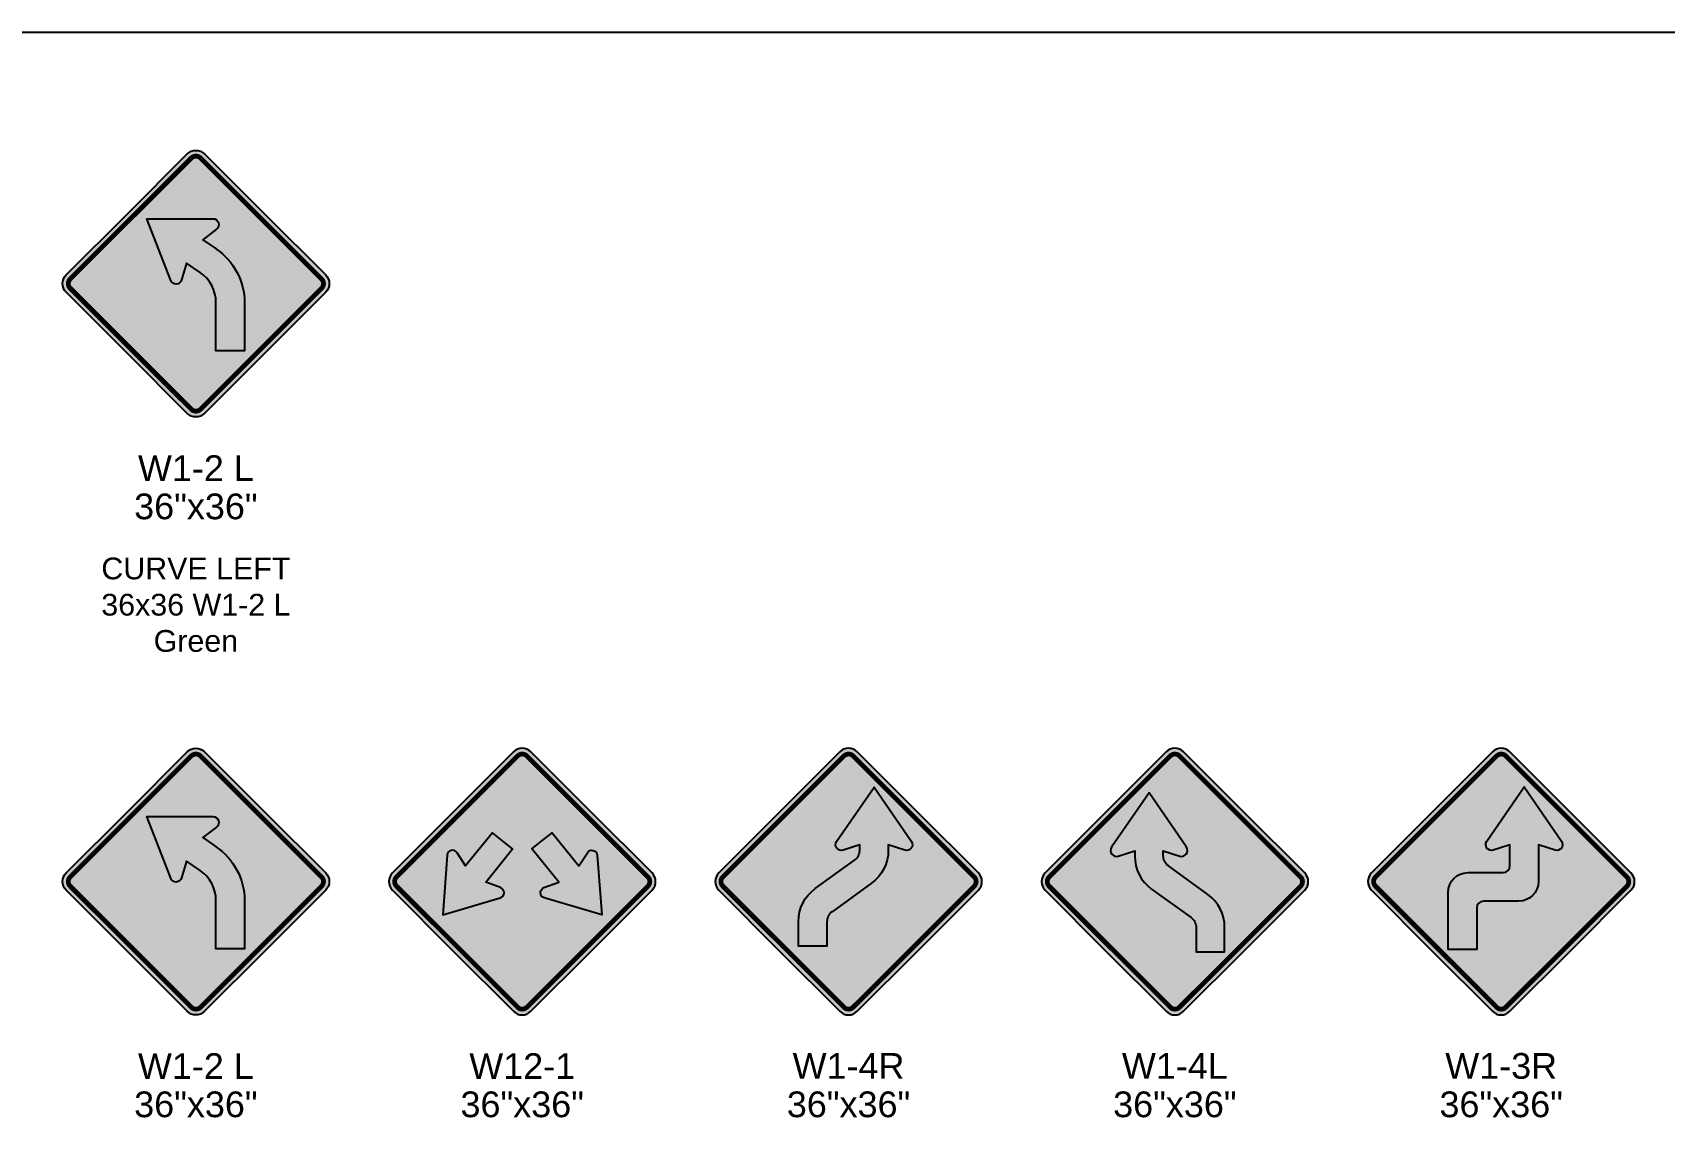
# Model space of a CAD drawing. Header units: inches. Extents: x -32 to 2634, y 197 to 1831.
# Drawn here: x 1590 to 1890, y 1627.7 to 1830.7 of the extents above; entities that cross this region are included whole.
import ezdxf
from ezdxf.enums import TextEntityAlignment as Align

# ---------------------------------------------------------------- set-up
doc = ezdxf.new("R2010")
doc.units = ezdxf.units.IN
doc.header["$MEASUREMENT"] = 0
doc.layers.add('NO SHOW', color=252, linetype='Continuous', plot=False)
doc.styles.add('ARIAL', font='arial.ttf')
doc.styles.get("Standard").update_dxf_attribs({"font": 'arial.ttf'})

# ---------------------------------------------------------------- blocks, each defined once
blk = doc.blocks.new('CURVE LEFT 36x36 W1-2 L Yellow')
h = blk.add_hatch(color=40)
edge = h.paths.add_edge_path()
edge.add_line((-1.590990257669546, 0.6590097423302268), (-23.86485386504592, 22.93287334970671))
edge.add_arc((-22.27386360737592, 24.52386360737626), 2.250000000000059, 135.0000000000082, 224.9999999999918, ccw=False)
edge.add_line((-23.86485386504592, 26.1148538650458), (-1.590990257669546, 48.38871747242229))
edge.add_arc((0, 46.79772721475285), 2.249999999999657, 404.99999999999795, 495.000000000002, ccw=False)
edge.add_line((1.590990257669546, 48.38871747242229), (23.86485386504592, 26.11485386504603))
edge.add_arc((22.27386360737682, 24.52386360737626), 2.249999999999576, 314.9999999999877, 405.0000000000123, ccw=False)
edge.add_line((23.86485386504592, 22.93287334970648), (1.590990257669546, 0.6590097423302268))
edge.add_arc((0, 2.249999999999659), 2.249999999999657, 224.999999999998, 315.00000000000205, ccw=False)
at = {"true_color": 0x000000}
h = blk.add_hatch(color=18, dxfattribs=at)
edge = h.paths.add_edge_path()
edge.add_arc((-3.060905280097813, 21.02386360737603), 12, 360.0000000000011, 415.5485938866814, ccw=False)
edge.add_line((8.939094719902187, 21.02386360737626), (8.939094719902187, 12.14886360737626))
edge.add_line((8.939094719902187, 12.14886360737626), (3.689094719902187, 12.14886360737626))
edge.add_line((3.689094719902187, 12.14886360737626), (3.689094719902187, 21.02386360737626))
edge.add_arc((-3.060905280096449, 21.02386360737671), 6.749999999998636, 359.9999999999961, 415.5485938866873)
edge.add_line((0.7576174603477739, 26.58995596024806), (-1.703440264120673, 28.27832264384858))
edge.add_line((-1.703440264120673, 28.27832264384858), (-2.619864006140688, 25.20882797677393))
edge.add_arc((-3.638436566240216, 25.51293147858394), 1.063000000000383, 201.097187773367, 343.37655783378705, ccw=False)
edge.add_line((-4.630184955333789, 25.13030354869466), (-9.00563579684649, 36.47120677257897))
edge.add_line((-9.00563579684649, 36.47120677257897), (3.150048305662949, 36.47120677257897))
edge.add_arc((3.150048305662494, 35.40820677257875), 1.063000000000216, 307.7206299395907, 449.9999999999755, ccw=False)
edge.add_line((3.800404343433456, 34.56737026996029), (1.266521867336905, 32.60750558497136))
edge.add_line((1.266521867336905, 32.60750558497136), (3.727579591805352, 30.91913890137073))
at = {"color": 40}
blk.add_lwpolyline([(1.590990257669546, 48.38871747242229), (12.72792206135819, 37.2517856687341), (23.86485386504592, 26.11485386504603, -0.4142135623730963), (23.86485386504592, 22.93287334970648), (12.72792206135819, 11.7959415460183), (1.590990257669546, 0.6590097423302268, -0.4142135623730937), (-1.590990257669546, 0.6590097423303405), (-12.72792206135773, 11.79594154601841), (-23.86485386504592, 22.93287334970671, -0.4142135623730937), (-23.86485386504592, 26.1148538650458), (-12.72792206135773, 37.25178566873399), (-1.590990257669546, 48.38871747242229, -0.4142135623730963)], format="xyb", close=True, dxfattribs=at)
at = {"color": 18, "true_color": 0x000000, "const_width": 0.875}
blk.add_lwpolyline([(-0.8396893026588259, 1.410310697340833), (-23.1135529100352, 23.68417430471743, -0.4142135623730984), (-23.1135529100352, 25.3635529100352), (-0.8396893026588259, 47.63741651741157, -0.4142135623730983), (0.8396893026588259, 47.63741651741168), (23.1135529100352, 25.36355291003531, -0.4142135623730983), (23.1135529100352, 23.6841743047172), (0.8396893026588259, 1.410310697340947, -0.4142135623730983)], format="xyb", close=True, dxfattribs=at)
at = {"color": 18, "true_color": 0x000000}
blk.add_lwpolyline([(3.689094719902187, 30.94543102386842, -0.2482675702532584), (8.939094719902187, 21.02386360737626), (8.939094719902187, 12.14886360737626), (3.689094719902187, 12.14886360737626), (3.689094719902187, 21.02386360737626, 0.2472369552668275), (0.7576174603477739, 26.58995596024818), (-1.703440264120673, 28.27832264384858), (-2.619864006140688, 25.20882797677393, -0.7151338533196571), (-4.630184955333334, 25.13030354869477), (-9.00563579684649, 36.47120677257897), (3.150048305662949, 36.47120677257897, -0.7151338533196572), (3.800404343433456, 34.56737026996018), (1.266521867336905, 32.60750558497136), (3.727579591805352, 30.91913890137073)], format="xyb", dxfattribs=at)
at = {"style": 'ARIAL'}
for tag, p in [('SIGN_NO.', (0, -9.37959391813365)), ('SIGN_DIM', (0, -16.44777537605569))]:
    blk.add_attdef(tag, text='', height=4.731999999999842, dxfattribs=at).set_placement(p, align=Align.MIDDLE)
blk = doc.blocks.new('CURVE LEFT 36x36 W1-2 L Green')
h = blk.add_hatch(color=60)
edge = h.paths.add_edge_path()
edge.add_line((-1.590990257669546, 0.6590097423302268), (-23.86485386504592, 22.93287334970671))
edge.add_arc((-22.27386360737592, 24.52386360737626), 2.250000000000059, 135.0000000000082, 224.9999999999918, ccw=False)
edge.add_line((-23.86485386504592, 26.1148538650458), (-1.590990257669546, 48.38871747242229))
edge.add_arc((0, 46.79772721475285), 2.249999999999657, 404.99999999999795, 495.000000000002, ccw=False)
edge.add_line((1.590990257669546, 48.38871747242229), (23.86485386504592, 26.11485386504603))
edge.add_arc((22.27386360737682, 24.52386360737626), 2.249999999999576, 314.9999999999877, 405.0000000000123, ccw=False)
edge.add_line((23.86485386504592, 22.93287334970648), (1.590990257669546, 0.6590097423302268))
edge.add_arc((0, 2.249999999999659), 2.249999999999657, 224.999999999998, 315.00000000000205, ccw=False)
at = {"true_color": 0x000000}
h = blk.add_hatch(color=18, dxfattribs=at)
edge = h.paths.add_edge_path()
edge.add_arc((-3.060905280097813, 21.02386360737603), 12, 360.0000000000011, 415.5485938866814, ccw=False)
edge.add_line((8.939094719902187, 21.02386360737626), (8.939094719902187, 12.14886360737626))
edge.add_line((8.939094719902187, 12.14886360737626), (3.689094719902187, 12.14886360737626))
edge.add_line((3.689094719902187, 12.14886360737626), (3.689094719902187, 21.02386360737626))
edge.add_arc((-3.060905280096449, 21.02386360737671), 6.749999999998636, 359.9999999999961, 415.5485938866873)
edge.add_line((0.7576174603477739, 26.58995596024806), (-1.703440264120673, 28.27832264384858))
edge.add_line((-1.703440264120673, 28.27832264384858), (-2.619864006140688, 25.20882797677393))
edge.add_arc((-3.638436566240216, 25.51293147858394), 1.063000000000383, 201.097187773367, 343.37655783378705, ccw=False)
edge.add_line((-4.630184955333789, 25.13030354869466), (-9.00563579684649, 36.47120677257897))
edge.add_line((-9.00563579684649, 36.47120677257897), (3.150048305662949, 36.47120677257897))
edge.add_arc((3.150048305662494, 35.40820677257875), 1.063000000000216, 307.7206299395907, 449.9999999999755, ccw=False)
edge.add_line((3.800404343433456, 34.56737026996029), (1.266521867336905, 32.60750558497136))
edge.add_line((1.266521867336905, 32.60750558497136), (3.727579591805352, 30.91913890137073))
at = {"color": 60}
blk.add_lwpolyline([(1.590990257669546, 48.38871747242229), (12.72792206135819, 37.2517856687341), (23.86485386504592, 26.11485386504603, -0.4142135623730963), (23.86485386504592, 22.93287334970648), (12.72792206135819, 11.7959415460183), (1.590990257669546, 0.6590097423302268, -0.4142135623730937), (-1.590990257669546, 0.6590097423303405), (-12.72792206135773, 11.79594154601841), (-23.86485386504592, 22.93287334970671, -0.4142135623730937), (-23.86485386504592, 26.1148538650458), (-12.72792206135773, 37.25178566873399), (-1.590990257669546, 48.38871747242229, -0.4142135623730963)], format="xyb", close=True, dxfattribs=at)
at = {"color": 18, "true_color": 0x000000, "const_width": 0.875}
blk.add_lwpolyline([(-0.8396893026588259, 1.410310697340833), (-23.1135529100352, 23.68417430471743, -0.4142135623730984), (-23.1135529100352, 25.3635529100352), (-0.8396893026588259, 47.63741651741157, -0.4142135623730983), (0.8396893026588259, 47.63741651741168), (23.1135529100352, 25.36355291003531, -0.4142135623730983), (23.1135529100352, 23.6841743047172), (0.8396893026588259, 1.410310697340947, -0.4142135623730983)], format="xyb", close=True, dxfattribs=at)
at = {"color": 18, "true_color": 0x000000}
blk.add_lwpolyline([(3.689094719902187, 30.94543102386842, -0.2482675702532584), (8.939094719902187, 21.02386360737626), (8.939094719902187, 12.14886360737626), (3.689094719902187, 12.14886360737626), (3.689094719902187, 21.02386360737626, 0.2472369552668275), (0.7576174603477739, 26.58995596024818), (-1.703440264120673, 28.27832264384858), (-2.619864006140688, 25.20882797677393, -0.7151338533196571), (-4.630184955333334, 25.13030354869477), (-9.00563579684649, 36.47120677257897), (3.150048305662949, 36.47120677257897, -0.7151338533196572), (3.800404343433456, 34.56737026996018), (1.266521867336905, 32.60750558497136), (3.727579591805352, 30.91913890137073)], format="xyb", dxfattribs=at)
at = {"style": 'ARIAL'}
for tag, p in [('SIGN_NO.', (0, -9.37959391813365)), ('SIGN_DIM', (0, -16.44777537605569))]:
    blk.add_attdef(tag, text='', height=4.731999999999842, dxfattribs=at).set_placement(p, align=Align.MIDDLE)
blk = doc.blocks.new('ARROW DOUBLE 36x36 W12-1 Yellow')
h = blk.add_hatch(color=40)
edge = h.paths.add_edge_path()
edge.add_line((1.590990257669546, 0.6590097423302268), (23.86485386504592, 22.93287334970671))
edge.add_arc((22.27386360737592, 24.52386360737626), 2.250000000000059, 315.0000000000082, 404.9999999999918)
edge.add_line((23.86485386504592, 26.1148538650458), (1.590990257669546, 48.38871747242229))
edge.add_arc((0, 46.79772721475285), 2.249999999999657, 44.99999999999795, 135.000000000002)
edge.add_line((-1.590990257669546, 48.38871747242229), (-23.86485386504592, 26.11485386504603))
edge.add_arc((-22.27386360737682, 24.52386360737626), 2.249999999999576, 134.9999999999877, 225.0000000000123)
edge.add_line((-23.86485386504592, 22.93287334970648), (-1.590990257669546, 0.6590097423302268))
edge.add_arc((0, 2.249999999999659), 2.249999999999657, 224.999999999998, 315.000000000002)
at = {"true_color": 0x000000}
h = blk.add_hatch(color=18, dxfattribs=at)
edge = h.paths.add_edge_path()
edge.add_line((-4.066108813490246, 21.51538280248451), (-4.065273007200631, 21.51562949565505))
edge.add_arc((-4.348773593714668, 22.4746015585672), 0.9999999999998967, 286.4692422596922, 429.448653028276)
edge.add_line((-3.997726932200294, 23.41095952507305), (-6.70886562713622, 24.42738296760717))
edge.add_line((-6.70886562713622, 24.42738296760717), (-1.78733170524265, 30.5267198793556))
edge.add_line((-1.78733170524265, 30.5267198793556), (-5.483989782279878, 33.50954053462033))
edge.add_line((-5.483989782279878, 33.50954053462033), (-10.40552370417345, 27.4102036228719))
edge.add_line((-10.40552370417345, 27.4102036228719), (-11.97192806181647, 29.84531491931557))
edge.add_arc((-12.81295322442247, 29.3043189157587), 1.000000000000478, 32.75146689234491, 175.7558434180083)
edge.add_line((-13.81021096242921, 29.37832569913007), (-14.625, 18.39886360737626))
edge.add_line((-14.625, 18.39886360737626), (-4.066108813490246, 21.51538280248451))
h = blk.add_hatch(color=18, dxfattribs=at)
edge = h.paths.add_edge_path()
edge.add_arc((12.81295322442247, 29.3043189157587), 0.9999999999996463, 4.244156581991702, 147.2485331076551)
edge.add_line((11.97192806181647, 29.84531491931557), (10.40552370417345, 27.4102036228719))
edge.add_line((10.40552370417345, 27.4102036228719), (5.483989782279878, 33.50954053462033))
edge.add_line((5.483989782279878, 33.50954053462033), (1.78733170524265, 30.5267198793556))
edge.add_line((1.78733170524265, 30.5267198793556), (6.70886562713622, 24.42738296760717))
edge.add_line((6.70886562713622, 24.42738296760717), (3.997726932200294, 23.41095952507317))
edge.add_arc((4.348773593714668, 22.4746015585672), 0.9999999999997876, 110.5513469717217, 253.5307577403078)
edge.add_line((4.065273007200631, 21.51562949565505), (4.066108813540268, 21.51538280246973))
edge.add_line((4.066108813540268, 21.51538280246973), (14.625, 18.39886360737626))
edge.add_line((14.625, 18.39886360737626), (13.81021096242921, 29.37832569913007))
at = {"color": 40}
blk.add_lwpolyline([(-1.590990257669546, 48.38871747242229), (-12.72792206135796, 37.2517856687341), (-23.86485386504614, 26.11485386504603, 0.4142135623730963), (-23.86485386504614, 22.93287334970648), (-12.72792206135796, 11.7959415460183), (-1.590990257669546, 0.6590097423302268, 0.4142135623730937), (1.590990257669546, 0.6590097423303405), (12.72792206135773, 11.79594154601841), (23.86485386504592, 22.93287334970671, 0.4142135623730937), (23.86485386504592, 26.1148538650458), (12.72792206135773, 37.25178566873399), (1.590990257669546, 48.38871747242229, 0.4142135623730963)], format="xyb", close=True, dxfattribs=at)
at = {"color": 18, "true_color": 0x000000, "const_width": 0.875}
blk.add_lwpolyline([(0.8396893026588259, 1.410310697340833), (23.1135529100352, 23.68417430471743, 0.4142135623730984), (23.1135529100352, 25.3635529100352), (0.8396893026588259, 47.63741651741157, 0.4142135623730983), (-0.8396893026588259, 47.63741651741168), (-23.1135529100352, 25.36355291003531, 0.4142135623730983), (-23.1135529100352, 23.6841743047172), (-0.8396893026588259, 1.410310697340947, 0.4142135623730983)], format="xyb", close=True, dxfattribs=at)
at = {"color": 18, "true_color": 0x000000}
for points in [[(-4.066108812858147, 21.51538280267073, 0.720091381483195), (-3.997726932200294, 23.41095952507317), (-6.70886562713622, 24.42738296760717), (-1.78733170524265, 30.5267198793556), (-3.635660743761036, 32.01813020698796), (-5.483989782279878, 33.50954053462033), (-10.40552370417345, 27.4102036228719), (-11.97192806181647, 29.84531491931557, 0.7199259818228994), (-13.81021096242921, 29.37832569913007), (-14.625, 18.39886360737626), (-4.065273007200631, 21.51562949565505)], [(4.066108812858147, 21.51538280267073, -0.720091381483195), (3.997726932200294, 23.41095952507317), (6.70886562713622, 24.42738296760717), (1.78733170524265, 30.5267198793556), (3.635660743761036, 32.01813020698796), (5.483989782279878, 33.50954053462033), (10.40552370417345, 27.4102036228719), (11.97192806181647, 29.84531491931557, -0.7199259818228994), (13.81021096242921, 29.37832569913007), (14.625, 18.39886360737626), (4.065273007200631, 21.51562949565505)]]:
    blk.add_lwpolyline(points, format="xyb", dxfattribs=at)
at = {"style": 'ARIAL'}
for tag, p in [('SIGN_NO.', (0, -9.37959391813365)), ('SIGN_DIM', (0, -16.44777537605569))]:
    blk.add_attdef(tag, text='', height=4.731999999999842, dxfattribs=at).set_placement(p, align=Align.MIDDLE)
blk = doc.blocks.new('CURVE Reverse Left 36x36 W1-4L Yellow')
h = blk.add_hatch(color=40)
edge = h.paths.add_edge_path()
edge.add_line((1.590990257669525, 0.6590097423301327), (23.86485386504589, 22.93287334970662))
edge.add_arc((22.27386360737589, 24.52386360737616), 2.250000000000059, 315.0000000000082, 404.9999999999918)
edge.add_line((23.86485386504589, 26.11485386504571), (1.590990257669525, 48.38871747242219))
edge.add_arc((-2.131628207280301e-14, 46.79772721475276), 2.249999999999657, 44.99999999999795, 135.000000000002)
edge.add_line((-1.590990257669567, 48.38871747242219), (-23.86485386504594, 26.11485386504594))
edge.add_arc((-22.27386360737685, 24.52386360737616), 2.249999999999576, 134.9999999999877, 225.0000000000123)
edge.add_line((-23.86485386504594, 22.93287334970639), (-1.590990257669567, 0.6590097423301344))
edge.add_arc((-2.131628207280301e-14, 2.249999999999565), 2.249999999999657, 224.999999999998, 315.000000000002)
at = {"true_color": 0x000000}
h = blk.add_hatch(color=18, dxfattribs=at)
edge = h.paths.add_edge_path()
edge.add_line((3.901260396385443, 11.59896606289134), (3.901260396385216, 16.09085684821831))
edge.add_arc((1.651262349411856, 16.09372667558613), 2.249999877176231, 359.9269204223704, 414.155568809179)
edge.add_line((2.968831801604712, 17.91759898085887), (-4.272636017283001, 23.14885129923651))
edge.add_arc((0.119262226507364, 29.22842610477856), 7.499999999999371, 179.9999999999983, 234.155570410671, ccw=False)
edge.add_line((-7.380737773491954, 29.22842610477879), (-7.380737773491954, 30.19721735377571))
edge.add_line((-7.380737773491954, 30.19721735377571), (-10.43028972791781, 29.21647127889376))
edge.add_arc((-10.75573777349195, 30.22842610477879), 1.063000000000014, 145.5485938866814, 287.82796394709453, ccw=False)
edge.add_line((-11.63229424328501, 30.8297727230149), (-4.755737773491955, 40.85342610477879))
edge.add_line((-4.755737773491954, 40.85342610477879), (2.120818696301105, 30.82977272301478))
edge.add_arc((1.244262226508046, 30.22842610477879), 1.063000000000034, 252.1720360529055, 394.45140611331857, ccw=False)
edge.add_line((0.9188141809338974, 29.21647127889376), (-2.130737773491954, 30.19721735377571))
edge.add_line((-2.130737773491954, 30.19721735377571), (-2.130737773491954, 29.22842610477879))
edge.add_arc((0.1192622265078187, 29.22842610477879), 2.249999999999773, 540, 594.1555704106718)
edge.add_line((-1.198307246629336, 27.40455366311606), (6.043160572258377, 22.17330134473842))
edge.add_arc((1.65126234963923, 16.09372667590092), 7.499999876787716, 360.0740982003243, 414.1555699302212, ccw=False)
edge.add_line((9.151255954496083, 16.10342610477879), (9.151260396385442, 11.59896606289134))
edge.add_line((9.151260396385442, 11.59896606289134), (3.901260396385442, 11.59896606289134))
at = {"color": 40}
blk.add_lwpolyline([(-1.590990257669567, 48.38871747242219), (-12.72792206135821, 37.25178566873401), (-23.86485386504594, 26.11485386504594, 0.4142135623730963), (-23.86485386504594, 22.93287334970639), (-12.72792206135821, 11.7959415460182), (-1.590990257669567, 0.6590097423301327, 0.4142135623730937), (1.590990257669525, 0.6590097423302463), (12.72792206135771, 11.79594154601832), (23.86485386504589, 22.93287334970662, 0.4142135623730937), (23.86485386504589, 26.11485386504571), (12.72792206135771, 37.25178566873389), (1.590990257669525, 48.38871747242219, 0.4142135623730963)], format="xyb", close=True, dxfattribs=at)
at = {"color": 18, "true_color": 0x000000, "const_width": 0.875}
blk.add_lwpolyline([(0.8396893026588046, 1.410310697340739), (23.11355291003517, 23.68417430471734, 0.4142135623730984), (23.11355291003517, 25.3635529100351), (0.8396893026588046, 47.63741651741147, 0.4142135623730983), (-0.8396893026588472, 47.63741651741159), (-23.11355291003522, 25.36355291003522, 0.4142135623730983), (-23.11355291003522, 23.68417430471711), (-0.8396893026588472, 1.410310697340853, 0.4142135623730983)], format="xyb", close=True, dxfattribs=at)
at = {"color": 18, "true_color": 0x000000}
blk.add_lwpolyline([(6.526260011501383, 11.59899544445317), (9.151260011501382, 11.59899544445317), (9.151255569612022, 16.10345548634062, 0.2404547681901819), (6.043160187374316, 22.17333072630025), (-1.198307631513397, 27.40458304467789, -0.2407968049536477), (-2.130738158376015, 29.22845548634062), (-2.130738158376015, 30.19724673533754), (0.9188137960498368, 29.21650066045559, 0.7151338533196576), (2.120818311417044, 30.82980210457673), (-4.755738158376015, 40.85345548634074), (-11.63229462816907, 30.82980210457673, 0.7151338533196576), (-10.43029011280187, 29.21650066045559), (-7.380738158376015, 30.19724673533754), (-7.380738158376015, 29.22845548634062, 0.2407968049536646), (-4.272636402167062, 23.14888068079834), (2.968831416720652, 17.9176283624207, -0.2411341823481917), (3.901260011501155, 16.09088622978014), (3.901260011501383, 11.59899544445317)], format="xyb", close=True, dxfattribs=at)
at = {"style": 'ARIAL'}
for tag, p in [('SIGN_NO.', (-2.131628207280301e-14, -9.379593918133745)), ('SIGN_DIM', (-2.131628207280301e-14, -16.44777537605578))]:
    blk.add_attdef(tag, text='', height=4.731999999999842, dxfattribs=at).set_placement(p, align=Align.MIDDLE)
blk = doc.blocks.new('CURVE Reverse Right 36x36 W1-4R Yellowl')
h = blk.add_hatch(color=40)
edge = h.paths.add_edge_path()
edge.add_line((1.590990257669525, 0.6590097423301327), (23.86485386504589, 22.93287334970662))
edge.add_arc((22.27386360737589, 24.52386360737616), 2.250000000000059, 315.0000000000082, 404.9999999999918)
edge.add_line((23.86485386504589, 26.11485386504571), (1.590990257669525, 48.38871747242219))
edge.add_arc((-2.131628207280301e-14, 46.79772721475276), 2.249999999999657, 44.99999999999795, 135.000000000002)
edge.add_line((-1.590990257669567, 48.38871747242219), (-23.86485386504594, 26.11485386504594))
edge.add_arc((-22.27386360737685, 24.52386360737616), 2.249999999999576, 134.9999999999877, 225.0000000000123)
edge.add_line((-23.86485386504594, 22.93287334970639), (-1.590990257669567, 0.6590097423301344))
edge.add_arc((-2.131628207280301e-14, 2.249999999999565), 2.249999999999657, 224.999999999998, 315.000000000002)
at = {"true_color": 0x000000}
h = blk.add_hatch(color=18, dxfattribs=at)
edge = h.paths.add_edge_path()
edge.add_line((-3.974736713137418, 12.66146606289124), (-3.97473671313719, 17.15335684821821))
edge.add_arc((-1.72473866616383, 17.15622667558603), 2.249999877176231, 125.84443119082101, 180.0730795776296, ccw=False)
edge.add_line((-3.042308118356686, 18.98009898085877), (4.199159700531027, 24.21135129923641))
edge.add_arc((-0.1927385432593383, 30.29092610477846), 7.499999999999371, 305.844429589329, 360.0000000000018)
edge.add_line((7.30726145673998, 30.29092610477869), (7.30726145673998, 31.25971735377561))
edge.add_line((7.30726145673998, 31.25971735377561), (10.35681341116583, 30.27897127889366))
edge.add_arc((10.68226145673998, 31.29092610477869), 1.063000000000014, 252.1720360529055, 394.4514061133186)
edge.add_line((11.55881792653304, 31.8922727230148), (4.68226145673998, 41.9159261047788))
edge.add_line((4.68226145673998, 41.9159261047788), (-2.194295013053079, 31.8922727230148))
edge.add_arc((-1.31773854326002, 31.29092610477869), 1.063000000000034, 145.5485938866814, 287.8279639470945)
edge.add_line((-0.9922904976858717, 30.27897127889366), (2.05726145673998, 31.25971735377561))
edge.add_line((2.05726145673998, 31.25971735377561), (2.05726145673998, 30.29092610477869))
edge.add_arc((-0.192738543259793, 30.29092610477869), 2.249999999999773, -54.15557041067183, 0, ccw=False)
edge.add_line((1.124830929877362, 28.46705366311596), (-6.116636889010351, 23.23580134473832))
edge.add_arc((-1.724738666391204, 17.15622667590083), 7.499999876787716, 125.8444300697788, 179.9259017996757)
edge.add_line((-9.224732271248058, 17.16592610477869), (-9.224736713137418, 12.66146606289124))
edge.add_line((-9.224736713137418, 12.66146606289124), (-3.974736713137418, 12.66146606289124))
at = {"color": 40}
blk.add_lwpolyline([(-1.590990257669567, 48.38871747242219), (-12.72792206135821, 37.25178566873401), (-23.86485386504594, 26.11485386504594, 0.4142135623730963), (-23.86485386504594, 22.93287334970639), (-12.72792206135821, 11.7959415460182), (-1.590990257669567, 0.6590097423301327, 0.4142135623730937), (1.590990257669525, 0.6590097423302463), (12.72792206135771, 11.79594154601832), (23.86485386504589, 22.93287334970662, 0.4142135623730937), (23.86485386504589, 26.11485386504571), (12.72792206135771, 37.25178566873389), (1.590990257669525, 48.38871747242219, 0.4142135623730963)], format="xyb", close=True, dxfattribs=at)
at = {"color": 18, "true_color": 0x000000, "const_width": 0.875}
blk.add_lwpolyline([(0.8396893026588046, 1.410310697340739), (23.11355291003517, 23.68417430471734, 0.4142135623730984), (23.11355291003517, 25.3635529100351), (0.8396893026588046, 47.63741651741147, 0.4142135623730983), (-0.8396893026588472, 47.63741651741159), (-23.11355291003522, 25.36355291003522, 0.4142135623730983), (-23.11355291003522, 23.68417430471711), (-0.8396893026588472, 1.410310697340853, 0.4142135623730983)], format="xyb", close=True, dxfattribs=at)
at = {"color": 18, "true_color": 0x000000}
blk.add_lwpolyline([(-6.599736328253357, 12.66149544445307), (-9.224736328253357, 12.66149544445307), (-9.224731886363998, 17.16595548634052, -0.2404547681901819), (-6.116636504126291, 23.23583072630015), (1.124831314761423, 28.46708304467779, 0.2407968049536477), (2.05726184162404, 30.29095548634052), (2.05726184162404, 31.25974673533744), (-0.9922901128018111, 30.27900066045549, -0.7151338533196576), (-2.194294628169018, 31.89230210457663), (4.68226184162404, 41.91595548634052), (11.5588183114171, 31.89230210457663, -0.7151338533196576), (10.35681379604989, 30.27900066045549), (7.30726184162404, 31.25974673533744), (7.30726184162404, 30.29095548634052, -0.2407968049536646), (4.199160085415087, 24.21138068079824), (-3.042307733472626, 18.9801283624206, 0.2411341823481917), (-3.97473632825313, 17.15338622978004), (-3.974736328253357, 12.66149544445307)], format="xyb", close=True, dxfattribs=at)
at = {"style": 'ARIAL'}
for tag, p in [('SIGN_NO.', (-2.131628207280301e-14, -9.379593918133745)), ('SIGN_DIM', (-2.131628207280301e-14, -16.44777537605578))]:
    blk.add_attdef(tag, text='', height=4.731999999999842, dxfattribs=at).set_placement(p, align=Align.MIDDLE)
blk = doc.blocks.new('CURVE REVERSE RIGHT 36x36 W1-3R Yellow')
h = blk.add_hatch(color=40)
edge = h.paths.add_edge_path()
edge.add_line((1.590990257669546, 0.6590097423302268), (23.86485386504592, 22.93287334970671))
edge.add_arc((22.27386360737592, 24.52386360737626), 2.250000000000059, 315.0000000000082, 404.9999999999918)
edge.add_line((23.86485386504592, 26.1148538650458), (1.590990257669546, 48.38871747242229))
edge.add_arc((0, 46.79772721475285), 2.249999999999657, 44.99999999999795, 135.000000000002)
edge.add_line((-1.590990257669546, 48.38871747242229), (-23.86485386504592, 26.11485386504603))
edge.add_arc((-22.27386360737682, 24.52386360737626), 2.249999999999576, 134.9999999999877, 225.0000000000123)
edge.add_line((-23.86485386504592, 22.93287334970648), (-1.590990257669546, 0.6590097423302268))
edge.add_arc((0, 2.249999999999659), 2.249999999999657, 224.999999999998, 315.000000000002)
at = {"true_color": 0x000000}
h = blk.add_hatch(color=18, dxfattribs=at)
h.dxf.hatch_style = 1
edge = h.paths.add_edge_path()
edge.add_line((-6.125, 26.17986360737626), (0.3439999999999941, 26.17986360737626))
edge.add_arc((0.3439999999999942, 27.42986360737626), 1.25, 270, 360)
edge.add_line((1.593999999999994, 27.42986360737626), (1.593999999999994, 31.30565485637318))
edge.add_line((1.593999999999994, 31.30565485637318), (-1.455551954426085, 30.32490878149112))
edge.add_arc((-1.781000000000239, 31.33686360737615), 1.063000000000022, 145.5485938866815, 287.82796394709464, ccw=False)
edge.add_line((-2.657556469793292, 31.93821022561225), (4.218999999999994, 41.96186360737626))
edge.add_line((4.218999999999994, 41.96186360737626), (11.09555646979283, 31.93821022561225))
edge.add_arc((10.21899999999977, 31.33686360737616), 1.063000000000023, -107.8279639470947, 34.451406113318285, ccw=False)
edge.add_line((9.893551954425618, 30.32490878149112), (6.843999999999994, 31.30565485637318))
edge.add_line((6.843999999999994, 31.30565485637318), (6.843999999999994, 24.55486360737626))
edge.add_arc((3.218999999999994, 24.55486360737626), 3.625, -90, 0, ccw=False)
edge.add_line((3.218999999999994, 20.92986360737626), (-3.25, 20.92986360737626))
edge.add_arc((-3.25, 19.67986360737626), 1.25, 90, 180)
edge.add_line((-4.5, 19.67986360737626), (-4.5, 12.05486360737626))
edge.add_line((-4.5, 12.05486360737626), (-9.75, 12.05486360737626))
edge.add_line((-9.75, 12.05486360737626), (-9.75, 22.55486360737626))
edge.add_arc((-6.125, 22.55486360737626), 3.625, 90, 180, ccw=False)
at = {"color": 40}
blk.add_lwpolyline([(-1.590990257669546, 48.38871747242229), (-12.72792206135819, 37.2517856687341), (-23.86485386504592, 26.11485386504603, 0.4142135623730963), (-23.86485386504592, 22.93287334970648), (-12.72792206135819, 11.7959415460183), (-1.590990257669546, 0.6590097423302268, 0.4142135623730937), (1.590990257669546, 0.6590097423303405), (12.72792206135773, 11.79594154601841), (23.86485386504592, 22.93287334970671, 0.4142135623730937), (23.86485386504592, 26.1148538650458), (12.72792206135773, 37.25178566873399), (1.590990257669546, 48.38871747242229, 0.4142135623730963)], format="xyb", close=True, dxfattribs=at)
at = {"color": 18, "true_color": 0x000000, "const_width": 0.875}
blk.add_lwpolyline([(0.8396893026588259, 1.410310697340833), (23.1135529100352, 23.68417430471743, 0.4142135623730984), (23.1135529100352, 25.3635529100352), (0.8396893026588259, 47.63741651741157, 0.4142135623730983), (-0.8396893026588259, 47.63741651741168), (-23.1135529100352, 25.36355291003531, 0.4142135623730983), (-23.1135529100352, 23.6841743047172), (-0.8396893026588259, 1.410310697340947, 0.4142135623730983)], format="xyb", close=True, dxfattribs=at)
at = {"color": 18, "true_color": 0x000000}
blk.add_lwpolyline([(-6.125, 26.17986360737626), (0.3439999999999941, 26.17986360737626, 0.4142135623730951), (1.593999999999994, 27.42986360737626), (1.593999999999994, 31.30565485637318), (-1.455551954426085, 30.32490878149112, -0.7151338533196572), (-2.657556469793292, 31.93821022561225), (4.218999999999994, 41.96186360737626), (11.09555646979283, 31.93821022561225, -0.7151338533196571), (9.893551954425618, 30.32490878149112), (6.843999999999994, 31.30565485637318), (6.843999999999994, 24.55486360737626, -0.4142135623730951), (3.218999999999994, 20.92986360737626), (-3.25, 20.92986360737626, 0.4142135623730951), (-4.5, 19.67986360737626), (-4.5, 12.05486360737626), (-9.75, 12.05486360737626), (-9.75, 22.55486360737626, -0.414213562373095)], format="xyb", close=True, dxfattribs=at)
at = {"style": 'ARIAL'}
for tag, p in [('SIGN_NO.', (0, -9.37959391813365)), ('SIGN_DIM', (0, -16.44777537605569))]:
    blk.add_attdef(tag, text='', height=4.731999999999842, dxfattribs=at).set_placement(p, align=Align.MIDDLE)

msp = doc.modelspace()

# ---------------------------------------------------------------- linework, layer by layer
at = {"layer": 'NO SHOW', "color": 4}
msp.add_lwpolyline([(1229.99423854045, 1013.953509262472), (2492.24423854045, 1013.953509262472), (2492.24423854045, 1830.703509262472), (1229.99423854045, 1830.703509262472)], close=True, dxfattribs=at)

# ---------------------------------------------------------------- block references
for name, p, values in [('CURVE LEFT 36x36 W1-2 L Green', (1620, 1760), {'SIGN_NO.': 'W1-2 L', 'SIGN_DIM': '36"x36"'}), ('CURVE LEFT 36x36 W1-2 L Yellow', (1620, 1650), {'SIGN_NO.': 'W1-2 L', 'SIGN_DIM': '36"x36"'}), ('ARROW DOUBLE 36x36 W12-1 Yellow', (1680, 1650), {'SIGN_NO.': 'W12-1', 'SIGN_DIM': '36"x36"'}), ('CURVE Reverse Right 36x36 W1-4R Yellowl', (1740, 1650), {'SIGN_DIM': '36"x36"', 'SIGN_NO.': 'W1-4R'}), ('CURVE Reverse Left 36x36 W1-4L Yellow', (1800, 1650), {'SIGN_DIM': '36"x36"', 'SIGN_NO.': 'W1-4L'}), ('CURVE REVERSE RIGHT 36x36 W1-3R Yellow', (1860, 1650), {'SIGN_NO.': 'W1-3R', 'SIGN_DIM': '36"x36"'})]:
    msp.add_blockref(name, p).add_auto_attribs(values)

# ---------------------------------------------------------------- texts
at = {"color": 1, "insert": (1620, 1734.13213847236), "char_height": 4, "width": 41.67349358216364, "attachment_point": 2}
msp.add_mtext('CURVE LEFT 36x36 W1-2 L Green', dxfattribs=at)

doc.saveas('drawing.dxf')
